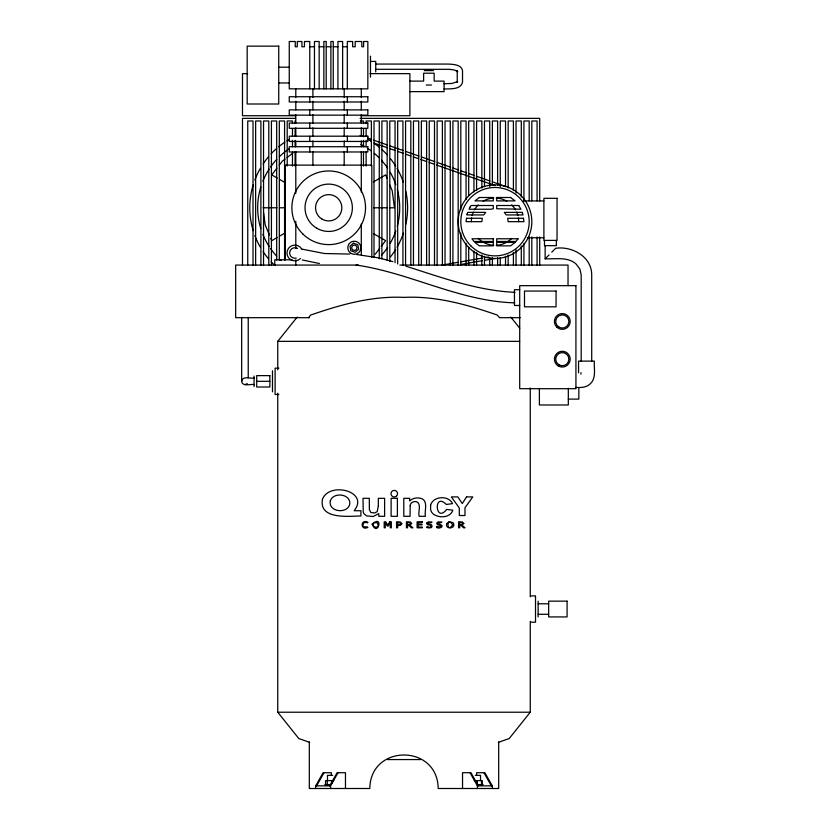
<?xml version="1.0" encoding="UTF-8"?>
<svg xmlns="http://www.w3.org/2000/svg" width="830" height="830" viewBox="0 0 830 830"><rect width="100%" height="100%" fill="white"/><g stroke="black" fill="none" stroke-linecap="round" stroke-linejoin="round"><path stroke-width="1.25" d="M477.416 788.5L477.416 785.865L470.039 772.72M254.499 384.601C250.868 383.678 242.474 387.237 241.655 381.323C242.474 375.399 250.868 378.957 254.499 378.034M315.701 788.5L315.701 785.865L323.077 772.72L331.388 772.72L331.388 775.106M316.635 785.865L324.011 772.72M329.655 785.865L337.094 772.72L345.467 772.72L345.467 788.5M330.579 788.5L330.579 785.865L338.028 772.72M276.971 168.096L271.752 174.902L277.313 178.118M279.212 165.18L282.2 161.29L285.115 159.049M375.191 254.281L379.673 248.44M381.167 246.5L385.639 240.659L373.407 233.593M277.749 369.879L277.749 341.348L297.171 317.07M530.256 621.452L530.256 712.223L509.215 738.524L498.332 742.362M308.449 317.683L310.7 315.047C340.808 304.662 371.84 295.791 404.002 297.389C436.165 295.791 467.186 304.662 497.295 315.047L499.556 317.683L520.182 317.683M545.144 245.659L545.144 258.815L549.045 254.914M551.774 252.185L555.664 248.295C571.984 245.877 591.531 256.605 591.707 274.543L591.707 361.112M287.066 157.555L292.897 153.073M247.267 383.647L244.943 384.601M277.313 237.453L271.752 240.659L270.808 238.397M279.534 236.166L285.095 232.95M373.407 181.967L385.639 174.902L387.05 178.305M441.467 265.216L458.036 262.322M460.588 261.875L482.251 258.089M484.803 257.653L488.621 256.978M460.743 264.49L482.313 260.713M484.845 260.278L495.002 258.493M309.766 46.76L314.466 46.76M319.156 46.76L323.856 46.76M326.2 46.76L330.89 46.76M333.245 46.76L337.935 46.76M342.624 46.76L347.324 46.76M370.471 61.42L375.731 61.42L375.731 71.94M375.731 64.066L448.242 64.066C453.17 64.335 461.107 64.45 462.518 70.425L462.518 82.066C460.982 89.827 450.036 88.748 444.071 88.997M278.735 67.189L289.255 67.189M375.731 69.305L449.58 69.336L454.643 70.042L457.652 71.65L457.195 70.467L457.278 82.429L457.538 81.547L452.08 83.446L444.071 83.737M424.286 70.592L433.488 70.592M247.641 73.642L242.485 73.642L242.485 115.723L295.283 115.723M369.962 73.642L409.885 73.642L409.885 115.723L360.946 115.723M409.885 81.112L423.632 81.112L423.632 73.216L434.152 73.216L434.152 81.112L444.071 81.112L444.071 91.632L409.885 91.632M278.735 82.969L289.255 82.969M426.257 85.013L431.517 85.013M295.47 118.358L242.485 118.358L242.485 265.31M360.085 118.358L539.708 118.358L539.708 200.86M360.324 120.983L363.478 120.983L363.478 123.556M523.574 200.943L543.889 200.943M262.934 207.78L277.064 207.78M279.637 207.78L284.773 207.78M373.894 207.78L386.749 207.78M389.312 207.78L394.447 207.78L392.206 190.765L389.861 185.1M527.382 237.764L543.889 237.764M545.144 258.815C555.301 259.271 567.513 256.501 575.989 263.899L579.88 269.065L581.187 274.958L581.187 361.112M292.087 259.811L274.761 259.811L274.761 265.071M358.519 265.071L235.658 265.071L235.658 317.683L309.382 317.683M399.904 265.071L568.031 265.071L568.031 285.603M519.705 289.691L514.444 289.691L514.444 305.482L519.705 305.482M515.005 292.326C477.416 290.718 441.353 277.459 405.818 266.129M514.766 302.846C459.685 301.435 409.875 272.686 356.07 265.05M277.749 341.348L519.642 341.348M278.828 368.167L275.114 368.167L275.114 394.468L278.828 394.468M256.709 381.323L269.854 381.323M575.927 387.413C580.886 387.755 586.53 387.589 590.265 383.802C596.583 378.034 593.813 368.51 594.342 361.112L578.562 361.112L578.562 372.774M568.322 399.106L578.842 399.106L578.842 388.585M436.59 526.448L440.626 526.946L440.844 525.639L437.472 524.685L436.705 523.076L438.333 521.831L441.923 522.091C442.234 523.191 433.115 522.257 440.595 524.581C445.025 526.365 438.79 529.447 436.59 527.444L436.59 526.448L436.673 527.465M530.567 595.888L535.516 595.888L535.516 622.189L530.567 622.189M538.141 603.773L548.661 603.773M538.141 614.293L548.661 614.293M277.749 393.223L277.749 712.223L530.256 712.223M387.257 759.564L420.737 759.564M332.706 775.345L327.487 775.345L327.487 780.605M475.289 775.345L480.518 775.345L480.518 780.605M333.702 780.605L325.536 780.605L325.536 784.558M474.283 780.605L482.178 780.605L482.178 784.558M324.872 784.558L330.672 784.558M476.555 784.558L483.133 784.558M315.701 785.865L330.579 785.865M477.416 785.865L492.294 785.865L492.294 788.5M349.669 254.084L324.478 253.513L301.881 249.114M356.973 254.561L378.688 257.881L392.839 261.637M319.384 263.494L302.245 259.956M580.865 374.195L580.99 372.691M360.127 135.425L363.799 136.722M367.472 138.008L371.145 139.295M373.593 140.156L387.05 144.876M389.498 145.738L402.965 150.458M405.403 151.319L418.87 156.04M421.318 156.901L434.775 161.622M437.223 162.483L450.68 167.204M453.128 168.065L458.025 169.787M460.474 170.648L466.595 172.796M469.043 173.646L473.93 175.369M476.379 176.23L489.845 180.95M492.294 181.812L504.526 186.107M374.133 143.123L387.6 147.844M390.038 148.705L394.935 150.427M397.383 151.278L403.505 153.425M405.953 154.287L410.85 156.009M413.288 156.87L418.185 158.582M420.634 159.443L426.755 161.591M429.203 162.452L434.1 164.164M436.539 165.025L495.282 185.64M309.663 742.362L298.79 738.524L277.749 712.223M279.534 179.405L285.095 182.61M510.834 317.07L519.736 328.203M492.294 785.865L484.855 772.72L476.607 772.72L476.607 775.106M483.921 772.72L491.36 785.865M478.35 785.865L470.963 772.72L462.538 772.72L462.538 788.5M269.397 234.994L265.175 224.806L263.577 212.646M568.322 388.409L568.322 404.988L539.386 404.988L539.386 388.409M556.328 240.399L556.328 245.659L544.49 245.659L544.49 240.399M539.708 236.955L539.708 265.31M538.141 601.148L538.141 616.929M537.083 200.86L537.083 120.983L531.823 120.983L531.823 200.86M537.083 236.934L537.083 265.268M531.823 236.934L531.823 265.268M530.256 388.035L530.256 596.812M529.187 200.86L529.187 120.983L523.927 120.983L523.927 200.86M529.187 236.934L529.187 265.268M523.927 243.366L523.927 265.268M521.302 196.99L521.302 120.983L516.042 120.983L516.042 193.131M521.302 245.95L521.302 265.268M516.042 249.809L516.042 265.268M513.407 190.547L513.407 120.983L508.147 120.983L508.147 187.974M513.407 252.393L513.407 265.268M508.147 254.966L508.147 265.268M505.522 186.688L505.522 120.983L500.262 120.983L500.262 186.688M505.522 256.252L505.522 265.268M500.262 257.539L500.262 265.268M498.685 741.958L498.685 788.5L438.188 788.5C437.669 743.836 370.336 743.836 369.807 788.5L309.31 788.5L309.31 741.958M497.627 185.401L497.627 120.983L492.366 120.983L492.366 185.401M497.627 257.539L497.627 265.268M492.366 257.539L492.366 265.268M489.731 186.688L489.731 120.983L484.471 120.983L484.471 186.688M489.731 257.539L489.731 265.268M484.471 256.252L484.471 265.268M481.846 187.974L481.846 120.983L476.586 120.983L476.586 190.547M481.846 254.966L481.846 265.268M481.525 780.605L481.525 784.558M477.26 780.605L477.26 784.558M476.586 252.393L476.586 265.268M473.951 191.844L473.951 120.983L468.691 120.983L468.691 195.704M473.951 251.096L473.951 265.268M468.691 247.236L468.691 265.268M466.066 199.574L466.066 120.983L460.806 120.983L460.806 209.876M466.066 243.366L466.066 265.268M460.806 233.064L460.806 265.268M458.17 265.268L458.17 120.983L452.91 120.983L452.91 265.268M450.285 265.268L450.285 120.983L445.025 120.983L445.025 265.268M442.39 265.268L442.39 120.983L437.13 120.983L437.13 265.268M434.505 265.268L434.505 120.983L429.235 120.983L429.235 265.268M426.61 265.268L426.61 120.983L421.35 120.983L421.35 265.268M418.714 265.268L418.714 120.983L413.454 120.983L413.454 265.268M410.829 265.268L410.829 120.983L405.569 120.983L405.569 265.268M402.934 265.268L402.934 120.983L397.674 120.983L397.674 263.982M395.049 262.695L395.049 120.983L389.789 120.983L389.789 261.409M387.154 260.122L387.154 120.983L381.893 120.983L381.893 258.825M379.269 258.825L379.269 120.983L374.008 120.983L374.008 257.539M371.809 257.259L371.809 165.118L285.281 165.118L285.281 259.811M371.373 166.073L371.373 120.983L366.113 120.983L366.113 123.556M370.471 56.16L370.471 77.2M366.113 128.712L366.113 136.442M366.113 140.312L366.113 146.754M366.113 151.9L366.113 166.073M363.478 128.712L363.478 136.442M363.478 140.312L363.478 146.754M363.478 151.9L363.478 166.073M361.289 88.841L361.289 97.515M361.289 101.219L361.289 109.892M361.289 114.665L361.289 123.037M361.289 127.82L361.289 136.193M361.289 140.861L361.289 146.713M361.289 151.62L361.289 192M361.289 223.986L361.289 254.696M347.324 88.841L347.324 41.5L352.636 41.5L352.636 46.76L355.178 46.76L355.178 41.5L361.828 41.5L361.828 46.76L363.602 46.76L363.602 41.5L367.835 41.5L367.835 88.841L289.255 88.841L289.255 41.5L295.262 41.5L295.262 46.76L297.285 46.76L297.285 41.5L301.923 41.5L301.923 46.76L304.465 46.76L304.465 41.5L309.766 41.5L309.766 88.841M347.324 96.737L347.324 101.997M347.324 109.892L347.324 115.152M347.324 123.037L347.324 128.297M347.324 136.193L347.324 141.453M347.324 146.713L347.324 151.973M344.191 88.841L344.191 97.515M344.191 101.219L344.191 109.892M344.191 114.665L344.191 123.037M344.191 127.82L344.191 136.193M344.191 140.861L344.191 146.713M344.191 151.62L344.191 165.118M342.624 88.841L342.624 41.5L337.935 41.5L337.935 88.841M333.245 88.841L333.245 41.5L330.89 41.5L330.89 88.841M331.813 780.605L331.813 783.572M327.259 780.605L327.259 784.558M326.2 88.841L326.2 41.5L323.856 41.5L323.856 88.841M319.156 88.841L319.156 41.5L314.466 41.5L314.466 88.841M312.9 88.841L312.9 97.515M312.9 101.219L312.9 109.892M312.9 114.665L312.9 123.037M312.9 127.82L312.9 136.193M312.9 140.861L312.9 146.713M312.9 151.62L312.9 165.118M309.766 96.737L309.766 101.997M309.766 109.892L309.766 115.152M309.766 123.037L309.766 128.297M309.766 136.193L309.766 141.453M309.766 146.713L309.766 151.973M295.802 88.841L295.802 97.515M295.802 101.219L295.802 109.892M295.802 114.665L295.802 123.037M295.802 127.82L295.802 136.193M295.802 140.861L295.802 146.713M295.802 151.62L295.802 193.276M295.802 221.423L295.802 248.295M295.802 259.811L295.802 265.071M295.096 120.983L295.096 123.556M295.096 128.712L295.096 136.442M295.096 140.312L295.096 146.754M295.096 151.9L295.096 166.073M292.461 123.556L292.461 120.983L287.201 120.983L287.201 166.073M292.461 128.712L292.461 136.442M292.461 140.312L292.461 146.754M292.461 151.9L292.461 166.073M284.576 260.122L284.576 120.983L279.316 120.983L279.316 260.122M276.681 260.122L276.681 120.983L271.42 120.983L271.42 265.268M272.489 370.792L272.489 391.843M268.796 265.268L268.796 120.983L263.535 120.983L263.535 265.268M260.9 265.268L260.9 120.983L255.64 120.983L255.64 265.268M254.073 376.052L254.073 386.583M253.015 265.268L253.015 120.983L247.755 120.983L247.755 265.268M248.232 317.288L248.232 377.733M241.655 317.288L241.655 381.323M296.237 258.057A5.26 5.26 0 0 1 289.66 252.289A5.26 5.26 0 0 1 297.503 248.429M300.45 258.555A7.895 7.895 0 0 1 288.83 258.057A7.895 7.895 0 0 1 290.344 246.52A7.895 7.895 0 0 1 301.705 249.031M511.737 238.418A23.676 23.676 0 0 1 496.226 245.317M493.767 245.317A23.676 23.676 0 0 1 478.256 238.418M471.326 221.672A23.676 23.676 0 0 1 471.616 217.968M472.135 215.551A23.676 23.676 0 0 1 473.37 212.044M474.501 209.834A23.676 23.676 0 0 1 478.256 204.937M483.164 201.171A23.676 23.676 0 0 1 493.767 198.038M496.226 198.038A23.676 23.676 0 0 1 506.829 201.171M511.737 204.937A23.676 23.676 0 0 1 515.503 209.834M516.623 212.044A23.676 23.676 0 0 1 517.858 215.551M518.377 217.968A23.676 23.676 0 0 1 518.667 221.672M395.848 230.885A71.017 71.017 0 0 1 390.193 243.294M387.579 247.475A71.017 71.017 0 0 1 381.458 255.318M281.163 260.547A71.017 71.017 0 0 1 279.357 258.856M276.764 256.231A71.017 71.017 0 0 1 270.507 248.502M269.127 246.448A71.017 71.017 0 0 1 262.851 234.382M260.776 228.53A71.017 71.017 0 0 1 260.776 187.041M262.851 181.179A71.017 71.017 0 0 1 269.127 169.123M270.507 167.058A71.017 71.017 0 0 1 276.764 159.339M279.357 156.704A71.017 71.017 0 0 1 288.996 148.892M360.957 144.513A71.017 71.017 0 0 1 364.204 146.277M367.358 148.207A71.017 71.017 0 0 1 371.435 151.06M374.361 153.394A71.017 71.017 0 0 1 378.916 157.565M381.458 160.252A71.017 71.017 0 0 1 387.579 168.085M390.193 172.277A71.017 71.017 0 0 1 395.848 184.685M397.29 189.406A71.017 71.017 0 0 1 397.29 226.165M405.818 191.108A78.912 78.912 0 0 1 405.818 224.463M403.421 233.126A78.912 78.912 0 0 1 397.031 247.236M395.713 249.436A78.912 78.912 0 0 1 390.494 256.844M274.74 265.361A78.912 78.912 0 0 1 271.12 261.74M268.536 258.846A78.912 78.912 0 0 1 263.069 251.604M260.361 247.236A78.912 78.912 0 0 1 254.841 235.564M253.181 230.667A78.912 78.912 0 0 1 253.181 184.893M254.841 179.996A78.912 78.912 0 0 1 260.361 168.324M263.069 163.966A78.912 78.912 0 0 1 268.536 156.714M271.12 153.83A78.912 78.912 0 0 1 276.649 148.466M278.621 146.796A78.912 78.912 0 0 1 284.877 142.158M287.045 140.768A78.912 78.912 0 0 1 289.245 139.45M368.147 139.45A78.912 78.912 0 0 1 371.435 141.453M374.641 143.632A78.912 78.912 0 0 1 379.756 147.626M381.707 149.327A78.912 78.912 0 0 1 387.143 154.774M390.494 158.727A78.912 78.912 0 0 1 395.713 166.135M397.031 168.324A78.912 78.912 0 0 1 403.421 182.444M378.324 505.906L377.194 511.664L374.755 512.919L370.906 512.587L369.381 509.641L369.298 498.311L363.011 498.311L363.229 511.965L363.862 513.677L366.611 515.907L373.199 516.499L378.771 513.604L378.771 516.302L384.612 516.302L384.612 498.311L378.324 498.311L378.324 505.906M410.196 505.615L410.072 516.302L403.795 516.302L403.795 498.311L409.626 498.311L409.626 500.957C412.635 497.979 417.293 497.274 421.246 498.477C428.56 500.874 424.213 510.958 425.427 516.302L419.15 516.302C417.708 512.172 421.941 503.82 416.442 501.662C413.776 501.102 410.248 502.503 410.196 505.615M378.283 524.809C378.459 528.7 371.674 527.424 373.407 523.761A1.992 1.971 -90 0 1 374.288 522.724L377.235 522.724L378.283 524.809M452.661 524.809C446.447 534.468 446.478 515.129 452.661 524.809M362.855 524.269C361.756 528.72 368.022 525.815 367.96 527.392C360.23 531.283 360.241 518.356 367.96 522.215L367.493 522.942A4.731 4.368 -90 0 0 365.387 522.392L363.55 523.004L362.855 524.269M372.151 524.104C377.889 538.016 384.01 513.687 372.151 524.104M446.53 524.104C445.347 529.156 454.913 529.156 453.74 524.104A2.708 2.511 -90 0 0 452.807 522.506L448.615 521.904L446.53 524.104M430.614 505.221L430.604 509.402A7.978 7.916 -90 0 0 433.509 514.216C439.257 518.273 450.337 517.941 452.817 510.201L446.644 509.402C435.179 524.155 433.302 491.267 446.312 504.474L452.506 503.634C448.833 495.043 432.835 496.018 430.614 505.221M401.824 523.626L400.631 525.214L397.684 525.566L397.684 527.797L396.574 527.797L396.574 521.821L400.402 522.018L401.824 523.626M466.512 218.269L466.066 221.672L481.846 221.672L482.292 218.269L466.512 218.269M467.051 214.182L466.948 214.929L483.734 214.929L485.695 212.376L467.798 212.376L467.051 214.182M426.776 523.076C426.215 525.992 431.444 524.124 431.04 526.625C429.909 528.648 426.309 525.172 426.662 527.444A7.667 7.605 -90 0 0 429.39 527.901C433.27 528.42 432.731 523.502 428.954 524.269C425.385 521.707 432.679 523.491 431.984 522.091L428.405 521.831L426.776 523.076M330.34 500.791C327.923 511.581 346.266 514.382 349.586 504.879C352.003 494.099 333.65 491.298 330.34 500.791M322.424 499.432C318.803 520.078 349.669 516.042 360.925 515.99L360.925 510.73L354.14 510.73C369.879 491.204 328.96 481.141 322.424 499.432M411.639 523.44L409.916 525.193L412.873 527.797L411.441 527.797L408.806 525.421L407.551 525.421L407.551 527.797L406.441 527.797L406.441 521.821L410.248 521.966L411.639 523.44M463.783 523.44L462.061 525.193L465.018 527.797L463.586 527.797L460.951 525.421L459.696 525.421L459.696 527.797L458.585 527.797L458.585 521.821L462.393 521.966L463.783 523.44M462.632 523.502L461.864 524.601L459.696 524.757L459.696 522.506L462.103 522.703L462.632 523.502M400.672 523.637L399.894 524.705L397.684 524.892L397.684 522.506L400.07 522.734L400.672 523.637M469.936 207.21L469.095 209.233L490.955 209.233L493.29 208.745L493.29 205.508L471.243 205.508L469.936 207.21M389.789 521.821L387.786 525.151L385.711 521.821L384.207 521.821L384.207 527.797L385.245 527.797L385.245 522.651L387.392 526.147L388.056 526.147L390.225 522.651L390.225 527.797L391.324 527.797L391.324 521.821L389.789 521.821M466.533 496.911L462.269 503.561L457.838 496.911L451.364 496.911L459.301 507.981L459.301 515.523L464.987 515.523L464.987 507.742L472.789 496.911L466.533 496.911M518.034 238.77L515.959 241.468L496.703 241.468L496.703 238.77L518.034 238.77M353.507 243.221L350.001 246.209L350.831 250.733L355.167 252.279L358.674 249.301L357.844 244.767L353.507 243.221M479.387 197.499L474.978 200.881L493.29 200.881L493.29 197.499L479.387 197.499M515.108 242.401L510.606 245.856L496.703 245.856L496.703 242.401L515.108 242.401M410.02 524.446L407.551 524.757L407.551 522.506L409.958 522.703L410.487 523.502A1.069 1.058 -90 0 1 410.02 524.446M278.735 46.138L247.174 46.138L247.174 104.009L278.735 104.009L278.735 46.138M367.835 96.737L289.255 96.737L289.255 101.997L367.835 101.997L367.835 96.737M367.835 109.892L289.255 109.892L289.255 115.152L367.835 115.152L367.835 109.892M367.835 123.037L289.255 123.037L289.255 128.297L367.835 128.297L367.835 123.037M367.835 136.193L289.255 136.193L289.255 141.453L367.835 141.453L367.835 136.193M367.835 146.713L289.255 146.713L289.255 151.973L367.835 151.973L367.835 146.713M510.606 197.499L496.703 197.499L496.703 200.881L515.025 200.881L510.606 197.499M557.044 198.318L543.889 198.318L543.889 240.399L557.044 240.399L557.044 198.318M518.75 205.508L496.703 205.508L496.703 208.745L520.898 209.233L518.75 205.508M522.195 212.376L504.298 212.376L506.259 214.929L523.045 214.929L522.195 212.376M523.481 218.269L507.701 218.269L508.147 221.672L523.927 221.672L523.481 218.269M493.29 238.77L471.959 238.77L474.034 241.468L493.29 241.468L493.29 238.77M493.29 242.401L474.885 242.401L479.387 245.856L493.29 245.856L493.29 242.401M575.927 285.665L519.705 285.665L519.705 388.699L575.927 388.699L575.927 285.665M556.059 291.05L524.498 291.05L524.498 306.83L556.059 306.83L556.059 291.05M269.854 375.627L256.709 375.627L256.709 387.008L269.854 387.008L269.854 375.627M397.394 498.311L391.117 498.311L391.117 516.302L397.394 516.302L397.394 498.311M422.294 521.821L417.096 521.821L417.096 527.797L422.294 527.797L422.294 527.092L418.206 527.092L418.206 524.871L422.014 524.871L422.014 524.166L418.206 524.166L418.206 522.527L422.294 522.527L422.294 521.821M567.077 601.148L548.661 601.148L548.661 616.929L567.077 616.929L567.077 601.148M351.049 253.441A6.578 6.578 0 0 0 360.905 247.755A6.578 6.578 0 0 0 351.049 242.059A6.578 6.578 0 0 0 351.049 253.441M352.47 249.612A2.635 2.635 0 0 0 356.869 248.429A2.635 2.635 0 0 0 353.653 245.213A2.635 2.635 0 0 0 352.47 249.612M559.015 364.858A6.578 6.578 0 0 0 568.882 359.162A6.578 6.578 0 0 0 559.015 353.466A6.578 6.578 0 0 0 559.015 364.858M558.362 365.999A7.895 7.895 0 0 0 570.2 359.162A7.895 7.895 0 0 0 558.362 352.325A7.895 7.895 0 0 0 558.362 365.999M556.723 327.051A7.895 7.895 0 0 0 569.93 323.513A7.895 7.895 0 0 0 560.26 313.844A7.895 7.895 0 0 0 556.723 327.051M559.015 327.165A6.578 6.578 0 0 0 568.882 321.469A6.578 6.578 0 0 0 559.015 315.774A6.578 6.578 0 0 0 559.015 327.165M470.818 245.856A34.196 34.196 0 0 0 528.025 230.522A34.196 34.196 0 0 0 486.152 188.649A34.196 34.196 0 0 0 470.818 245.856M476.586 253.565A36.821 36.821 0 0 0 531.823 221.672A36.821 36.821 0 0 0 476.586 189.78A36.821 36.821 0 0 0 476.586 253.565M396.564 496.018A3.299 3.279 -90 0 0 395.111 490.489A3.299 3.279 -90 0 0 391.096 494.524A3.299 3.279 -90 0 0 396.564 496.018M316.863 228.281A23.676 23.676 0 0 0 352.366 207.78A23.676 23.676 0 0 0 316.863 187.279A23.676 23.676 0 0 0 316.863 228.281M302.66 233.821A36.821 36.821 0 0 0 364.266 217.315A36.821 36.821 0 0 0 319.166 172.215A36.821 36.821 0 0 0 302.66 233.821M322.123 219.172A13.155 13.155 0 0 0 341.846 207.78A13.155 13.155 0 0 0 322.123 196.388A13.155 13.155 0 0 0 322.123 219.172"/></g></svg>
